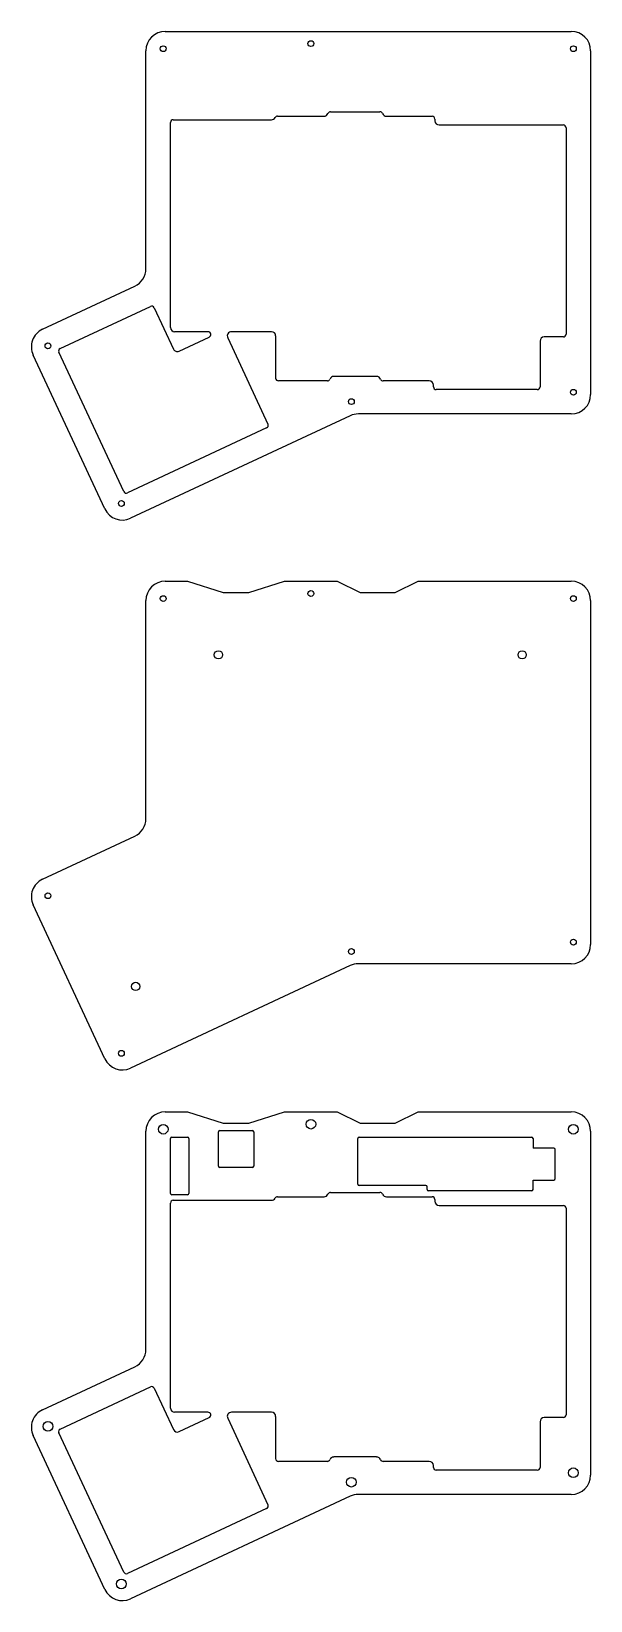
# Model space of a CAD drawing. Extents: x -270 to 328, y -806 to 376.
# Drawn here: x 125 to 328, y -192 to 376 of the extents above; entities that cross this region are included whole.
import ezdxf

# ---------------------------------------------------------------- set-up
doc = ezdxf.new("R2010")
doc.units = 0
doc.layers.get('0').update_dxf_attribs({"linetype": 'CONTINUOUS'})

msp = doc.modelspace()

# ---------------------------------------------------------------- linework, layer by layer
at = {"color": 7, "linetype": 'Continuous'}
for p, q in [((173.91, 375.81), (321, 375.81)), ((173.91, 375.81), (321, 375.81)), ((166.91, 289.92), (166.91, 368.81)), ((166.91, 289.92), (166.91, 368.81)), ((328, 368.81), (328, 244.38)), ((328, 368.81), (328, 244.38)), ((233.8, 346.7), (251.69, 346.7)), ((233.8, 346.7), (251.69, 346.7)), ((175.82, 268.64), (175.82, 342.83)), ((175.82, 268.64), (175.82, 342.83)), ((176.83, 343.85), (212.39, 343.85)), ((176.83, 343.85), (212.39, 343.85)), ((214.59, 345.12), (231.44, 345.12)), ((214.59, 345.12), (231.44, 345.12)), ((254.05, 345.12), (270.56, 345.12)), ((254.05, 345.12), (270.56, 345.12)), ((271.57, 344.1), (271.57, 343.46)), ((271.57, 344.1), (271.57, 343.46)), ((273.1, 341.94), (318.11, 341.94)), ((273.1, 341.94), (318.11, 341.94)), ((319.11, 340.94), (319.11, 266.23)), ((319.11, 340.94), (319.11, 266.23)), ((129.46, 268), (162.87, 283.58)), ((129.46, 268), (162.87, 283.58)), ((135.86, 261.06), (168.56, 276.29)), ((135.86, 261.06), (168.56, 276.29)), ((169.91, 275.8), (176.88, 260.84)), ((169.91, 275.8), (176.88, 260.84)), ((189.39, 267.14), (177.32, 267.14)), ((189.39, 267.14), (177.32, 267.14)), ((212.39, 267.14), (197.91, 267.14)), ((212.39, 267.14), (197.91, 267.14)), ((178.9, 260.11), (189.82, 265.2)), ((178.9, 260.11), (189.82, 265.2)), ((196.53, 264.97), (211.13, 233.66)), ((196.53, 264.97), (211.13, 233.66)), ((213.92, 250.37), (213.92, 265.61)), ((213.92, 250.37), (213.92, 265.61)), ((309.67, 263.71), (309.67, 247.2)), ((309.67, 263.71), (309.67, 247.2)), ((318.11, 265.23), (311.2, 265.23)), ((318.11, 265.23), (311.2, 265.23)), ((152.04, 203.02), (126.07, 258.7)), ((152.04, 203.02), (126.07, 258.7)), ((158.87, 209.29), (135.36, 259.71)), ((158.87, 209.29), (135.36, 259.71)), ((250.49, 250.94), (235, 250.94)), ((250.49, 250.94), (235, 250.94)), ((232.64, 249.36), (214.93, 249.36)), ((232.64, 249.36), (214.93, 249.36)), ((269.54, 249.36), (252.85, 249.36)), ((269.54, 249.36), (252.85, 249.36)), ((271.07, 247.2), (271.07, 247.83)), ((271.07, 247.2), (271.07, 247.83)), ((308.66, 246.18), (272.08, 246.18)), ((308.66, 246.18), (272.08, 246.18)), ((240.91, 236.73), (161.34, 199.63)), ((240.91, 236.73), (161.34, 199.63)), ((321, 237.38), (243.87, 237.38)), ((321, 237.38), (243.87, 237.38)), ((210.64, 232.31), (160.22, 208.8)), ((210.64, 232.31), (160.22, 208.8)), ((182.03, 176.84), (194.91, 172.72)), ((204.25, 172.72), (217.13, 176.84)), ((217.13, 176.84), (236.21, 176.84)), ((236.21, 176.84), (244.48, 172.72)), ((257.19, 172.72), (265.49, 176.84)), ((166.91, 90.95), (166.91, 169.84)), ((328, 169.84), (328, 45.41)), ((129.46, 69.03), (162.87, 84.6)), ((152.04, 4.04), (126.07, 59.72)), ((240.91, 37.75), (161.34, 0.66)), ((321, 38.41), (243.87, 38.41)), ((173.91, -15.18), (182.03, -15.18)), ((182.03, -15.18), (194.91, -19.29)), ((204.25, -19.29), (217.13, -15.18)), ((217.13, -15.18), (236.2, -15.18)), ((236.2, -15.18), (244.48, -19.29)), ((257.18, -19.29), (265.49, -15.18)), ((265.49, -15.18), (321, -15.18)), ((166.91, -101.07), (166.91, -22.18)), ((193.19, -34.79), (193.19, -22.39)), ((193.69, -21.89), (205.46, -21.89)), ((194.91, -19.29), (204.25, -19.29)), ((205.96, -22.39), (205.96, -34.79)), ((244.48, -19.29), (257.18, -19.29)), ((328, -22.18), (328, -146.61)), ((175.82, -44.64), (175.82, -24.79)), ((176.32, -24.29), (181.97, -24.29)), ((182.47, -24.79), (182.47, -44.64)), ((243.69, -41.29), (243.69, -24.79)), ((244.19, -24.29), (306.63, -24.29)), ((314.69, -28.25), (307.19, -28.25)), ((315.19, -39.32), (315.19, -28.75)), ((205.46, -35.29), (193.69, -35.29)), ((181.97, -45.14), (176.32, -45.14)), ((233.8, -44.29), (251.69, -44.29)), ((268.27, -41.79), (244.19, -41.79)), ((268.77, -43.29), (268.77, -42.29)), ((306.63, -43.79), (269.27, -43.79)), ((307.13, -39.83), (314.69, -39.82)), ((175.82, -122.35), (175.82, -48.16)), ((176.83, -47.14), (212.39, -47.14)), ((214.59, -45.87), (231.44, -45.87)), ((254.05, -45.87), (270.56, -45.87)), ((271.57, -46.89), (271.57, -47.52)), ((273.1, -49.05), (318.11, -49.05)), ((319.11, -50.05), (319.11, -124.76)), ((129.46, -122.99), (162.87, -107.41)), ((135.86, -129.93), (168.54, -114.68)), ((169.89, -115.17), (176.88, -130.14)), ((189.39, -123.85), (177.32, -123.85)), ((212.39, -123.85), (197.91, -123.85)), ((178.9, -130.88), (189.82, -125.79)), ((196.53, -126.02), (211.13, -157.33)), ((213.92, -140.62), (213.92, -125.38)), ((309.67, -127.28), (309.67, -143.79)), ((318.11, -125.76), (311.2, -125.76)), ((152.04, -187.97), (126.07, -132.29)), ((158.87, -181.7), (135.36, -131.28)), ((232.64, -141.63), (214.93, -141.63)), ((250.49, -140.04), (235, -140.04)), ((269.54, -141.63), (252.85, -141.63)), ((271.07, -143.79), (271.07, -143.16)), ((308.66, -144.81), (272.08, -144.81)), ((210.64, -158.68), (160.22, -182.19)), ((240.91, -154.26), (161.34, -191.36)), ((321, -153.61), (243.87, -153.61))]:
    msp.add_line(p, q, dxfattribs=at)
for p, q in [((173.91, 176.84), (182.03, 176.84)), ((265.49, 176.84), (321, 176.84)), ((194.91, 172.72), (204.25, 172.72)), ((244.48, 172.72), (257.19, 172.72)), ((307.13, -24.79), (307.19, -28.25)), ((307.13, -43.29), (307.13, -39.83))]:
    msp.add_line(p, q)
for centre, radius in [((173.18, 369.55), 1.05), ((173.18, 369.55), 1.05), ((226.67, 371.37), 1.05), ((226.67, 371.37), 1.05), ((321.74, 369.55), 1.05), ((321.74, 369.55), 1.05), ((131.44, 262.01), 1.05), ((131.44, 262.01), 1.05), ((321.74, 245.23), 1.05), ((321.74, 245.23), 1.05), ((241.33, 241.83), 1.05), ((241.33, 241.83), 1.05), ((158.03, 205), 1.05), ((158.03, 205), 1.05), ((173.18, 170.57), 1.05), ((226.67, 172.39), 1.05), ((321.74, 170.57), 1.05), ((193.19, 150.22), 1.5), ((303.19, 150.22), 1.5), ((131.44, 63.04), 1.05), ((321.74, 46.26), 1.05), ((241.33, 42.85), 1.05), ((163.19, 30.22), 1.5), ((158.03, 6.02), 1.05), ((173.18, -21.44), 1.75), ((226.67, -19.62), 1.75), ((321.74, -21.44), 1.75), ((131.44, -128.98), 1.75), ((241.33, -149.16), 1.75), ((321.74, -145.76), 1.75), ((158.03, -185.99), 1.75)]:
    msp.add_circle(centre, radius, dxfattribs=at)
for centre, radius, start, end in [((173.91, 368.81), 7, 90, 180), ((173.91, 368.81), 7, 90, 180), ((321, 368.81), 7, 0, 90), ((321, 368.81), 7, 0, 90), ((233.8, 345.69), 1.02, 90, 157.9757), ((233.8, 345.69), 1.02, 90, 157.9757), ((251.69, 345.69), 1.02, 22.0243, 90), ((251.69, 345.69), 1.02, 22.0243, 90), ((176.83, 342.83), 1.02, 90, 180), ((176.83, 342.83), 1.02, 90, 180), ((212.39, 345.37), 1.52, 270, 330), ((212.39, 345.37), 1.52, 270, 330), ((214.59, 344.1), 1.02, 90, 150), ((214.59, 344.1), 1.02, 90, 150), ((231.44, 346.64), 1.52, 270, 337.9757), ((231.44, 346.64), 1.52, 270, 337.9757), ((254.05, 346.64), 1.52, 202.0243, 270), ((254.05, 346.64), 1.52, 202.0243, 270), ((270.56, 344.1), 1.02, 0, 90), ((270.56, 344.1), 1.02, 0, 90), ((273.1, 343.46), 1.52, 180, 270), ((273.1, 343.46), 1.52, 180, 270), ((318.11, 340.94), 1, 0, 90), ((318.11, 340.94), 1, 0, 90), ((159.91, 289.92), 7, 294.9981, 0), ((159.91, 289.92), 7, 294.9981, 0), ((168.99, 275.37), 1.02, 24.9773, 114.9773), ((168.99, 275.37), 1.02, 24.9773, 114.9773), ((132.42, 261.66), 7, 114.9981, 204.9998), ((132.42, 261.66), 7, 114.9981, 204.9998), ((177.32, 268.64), 1.5, 180, 270), ((177.32, 268.64), 1.5, 180, 270), ((189.39, 266.12), 1.02, 295.0102, 90), ((189.39, 266.12), 1.02, 295.0102, 90), ((197.91, 265.61), 1.52, 90, 205), ((197.91, 265.61), 1.52, 90, 205), ((212.39, 265.61), 1.52, 0, 90), ((212.39, 265.61), 1.52, 0, 90), ((311.2, 263.71), 1.52, 90, 180), ((311.2, 263.71), 1.52, 90, 180), ((318.11, 266.23), 1, 270, 0), ((318.11, 266.23), 1, 270, 0), ((136.29, 260.14), 1.02, 114.9773, 205), ((136.29, 260.14), 1.02, 114.9773, 205), ((178.26, 261.49), 1.52, 204.9773, 295.0102), ((178.26, 261.49), 1.52, 204.9773, 295.0102), ((214.93, 250.37), 1.02, 180, 270), ((214.93, 250.37), 1.02, 180, 270), ((232.64, 250.37), 1.02, 270, 337.9757), ((232.64, 250.37), 1.02, 270, 337.9757), ((235, 249.42), 1.52, 90, 157.9757), ((235, 249.42), 1.52, 90, 157.9757), ((250.49, 249.42), 1.52, 22.0243, 90), ((250.49, 249.42), 1.52, 22.0243, 90), ((252.85, 250.37), 1.02, 202.0243, 270), ((252.85, 250.37), 1.02, 202.0243, 270), ((269.54, 247.83), 1.52, 0, 90), ((269.54, 247.83), 1.52, 0, 90), ((272.08, 247.2), 1.02, 180, 270), ((272.08, 247.2), 1.02, 180, 270), ((308.66, 247.2), 1.02, 270, 0), ((308.66, 247.2), 1.02, 270, 0), ((321, 244.38), 7, 270, 0), ((321, 244.38), 7, 270, 0), ((210.21, 233.23), 1.02, 295, 25), ((210.21, 233.23), 1.02, 295, 25), ((243.87, 230.38), 7, 90, 114.9954), ((243.87, 230.38), 7, 90, 114.9954), ((159.79, 209.72), 1.02, 205, 295), ((159.79, 209.72), 1.02, 205, 295), ((158.38, 205.97), 7, 204.9998, 294.9954), ((158.38, 205.97), 7, 204.9998, 294.9954), ((173.91, 169.84), 7, 90, 180), ((321, 169.84), 7, 360, 90), ((159.91, 90.95), 7, 294.9981, 360), ((132.42, 62.68), 7, 114.9981, 204.9998), ((321, 45.41), 7, 270, 360), ((243.87, 31.41), 7, 90, 114.9954), ((158.38, 7), 7, 204.9998, 294.9954), ((173.91, -22.18), 7, 90, 180), ((321, -22.18), 7, 360, 90), ((193.69, -22.39), 0.5, 90, 180), ((205.46, -22.39), 0.5, 360, 90), ((176.32, -24.79), 0.5, 90, 180), ((181.97, -24.79), 0.5, 360, 90), ((244.19, -24.79), 0.5, 90, 180), ((306.63, -24.79), 0.5, 360, 90), ((314.69, -28.75), 0.5, 0, 90), ((193.69, -34.79), 0.5, 180, 270), ((205.46, -34.79), 0.5, 270, 360), ((314.69, -39.32), 0.5, 270, 0), ((176.32, -44.64), 0.5, 180, 270), ((181.97, -44.64), 0.5, 270, 360), ((231.44, -44.35), 1.52, 270, 337.9757), ((233.8, -45.3), 1.02, 90, 157.9757), ((244.19, -41.29), 0.5, 180, 270), ((251.69, -45.3), 1.02, 22.0243, 90), ((254.05, -44.35), 1.52, 202.0243, 270), ((268.27, -42.29), 0.5, 360, 90), ((269.27, -43.29), 0.5, 180, 270), ((306.63, -43.29), 0.5, 270, 360), ((176.83, -48.16), 1.02, 90, 180), ((212.39, -45.62), 1.52, 270, 330), ((214.59, -46.89), 1.02, 90, 150), ((270.56, -46.89), 1.02, 360, 90), ((273.1, -47.52), 1.52, 180, 270), ((318.11, -50.05), 1, 360, 90), ((159.91, -101.07), 7, 294.9981, 0), ((168.97, -115.6), 1.02, 25.0263, 115.0263), ((132.42, -129.33), 7, 114.9981, 204.9998), ((177.32, -122.35), 1.5, 180, 270), ((189.39, -124.87), 1.02, 295, 90), ((197.91, -125.38), 1.52, 90, 205), ((212.39, -125.38), 1.52, 0, 90), ((318.11, -124.76), 1, 270, 360), ((136.29, -130.85), 1.02, 115, 205), ((178.26, -129.5), 1.52, 205.0263, 294.9957), ((311.2, -127.28), 1.52, 90, 180), ((214.93, -140.62), 1.02, 180, 270), ((232.64, -140.62), 1.02, 270, 337.9757), ((235, -141.57), 1.52, 90, 157.9757), ((250.49, -141.57), 1.52, 22.0243, 90), ((252.85, -140.62), 1.02, 202.0243, 270), ((269.54, -143.16), 1.52, 360, 90), ((272.08, -143.79), 1.02, 180, 270), ((308.66, -143.79), 1.02, 270, 360), ((321, -146.61), 7, 270, 360), ((210.21, -157.76), 1.02, 295, 25), ((243.87, -160.61), 7, 90, 114.9954), ((159.79, -181.27), 1.02, 205, 295), ((158.38, -185.01), 7, 204.9998, 294.9954)]:
    msp.add_arc(centre, radius, start, end, dxfattribs=at)

doc.saveas('drawing.dxf')
